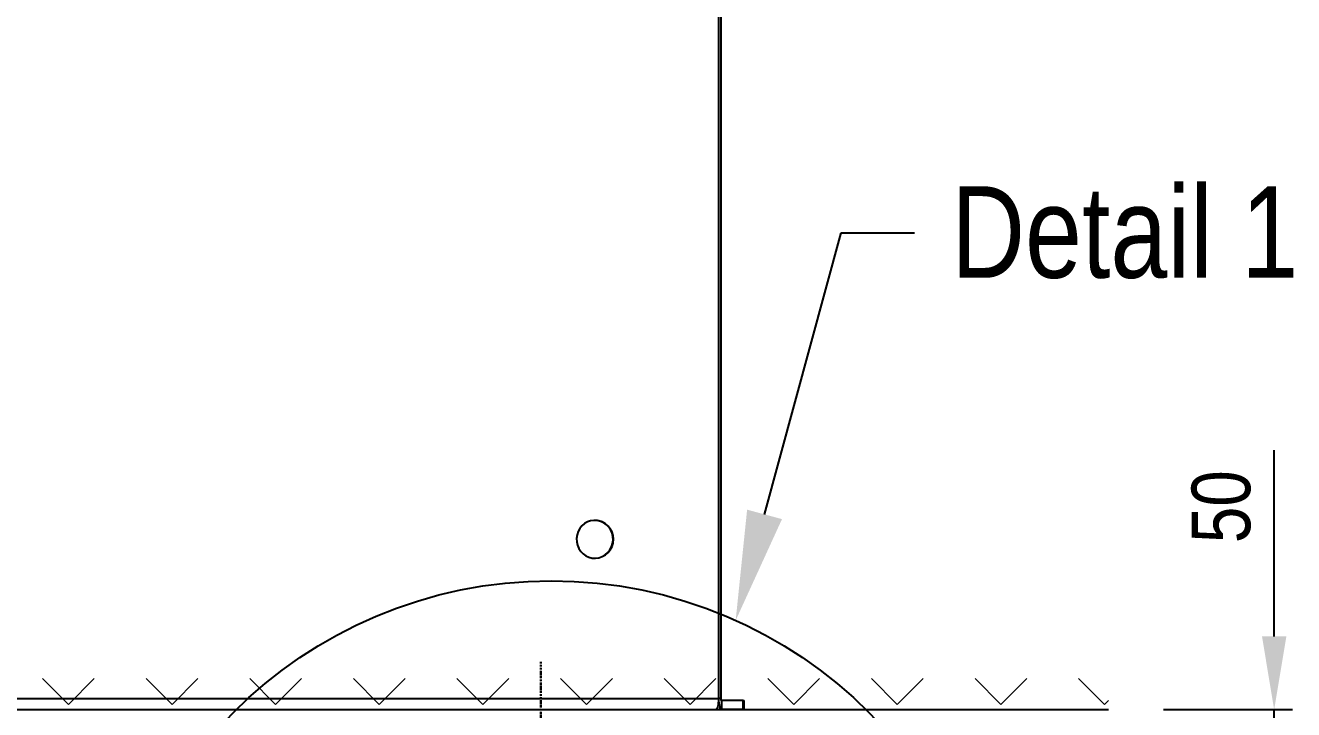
# Model space of a CAD drawing. Header units: millimetres. Extents: x 11758 to 17968, y 3782 to 8272.
# Drawn here: x 13849 to 14542, y 6708 to 7082 of the extents above; entities that cross this region are included whole.
import ezdxf
from ezdxf import colors
from ezdxf.entities.mleader import LeaderData, LeaderLine
from ezdxf.math import Vec2, Vec3

# ---------------------------------------------------------------- set-up
doc = ezdxf.new("R2010")
doc.units = ezdxf.units.MM
doc.header["$LTSCALE"] = 0.1
doc.linetypes.add('DashDot', pattern=[15, 9, -3, 0, -3])
doc.layers.add('SRAFY', color=251, linetype='Continuous', lineweight=13)
doc.styles.add('SEACAD_Arial', font='arial.ttf', dxfattribs={"width": 0.8})
doc.dimstyles.new('ISO-25', dxfattribs={"dimtxt": 1.6, "dimasz": 2, "dimexe": 0.5, "dimexo": 1.5, "dimtad": 1, "dimdec": 0, "dimtxsty": 'SEACAD_Arial', "dimcen": 2, "dimadec": 0, "dimazin": 0, "dimtfac": 1, "dimtdec": 0, "dimtmove": 0, "dimatfit": 3, "dimfxl": 1, "dimarcsym": 0})

# ---------------------------------------------------------------- blocks, each defined once
blk = doc.blocks.new('*D10')
at = {"color": 0, "lineweight": -2, "transparency": 16777216}
for p, q in [((14530.96, 6748.25), (14530.96, 6849.83)), ((14470.46, 6708.25), (14540.96, 6708.25)), ((14530.96, 6658.18), (14530.96, 6708.25)), ((14434.82, 6658.18), (14540.96, 6658.18)), ((14530.96, 6618.18), (14530.96, 6578.18))]:
    blk.add_line(p, q, dxfattribs=at)
at = {"color": 0, "transparency": 16777216}
for points in [[(14524.3, 6748.25), (14537.63, 6748.25), (14530.96, 6708.25)], [(14524.3, 6618.18), (14537.63, 6618.18), (14530.96, 6658.18)]]:
    blk.add_solid(points, dxfattribs=at)
at = {"layer": 'Defpoints', "color": 0, "transparency": 16777216}
for p in [(14440.46, 6708.25), (14530.96, 6708.25), (14404.82, 6658.18)]:
    blk.add_point(p, dxfattribs=at)
at = {"color": 0, "transparency": 16777216, "insert": (14502.12, 6819.04), "char_height": 32, "attachment_point": 5, "rotation": 90, "style": 'SEACAD_Arial'}
blk.add_mtext('50', dxfattribs=at)

msp = doc.modelspace()

# ---------------------------------------------------------------- hatches: boundary and pattern name
at = {"layer": 'SRAFY'}
h = msp.add_hatch(dxfattribs=at)
h.set_pattern_fill('TERACO', color=256, scale=20)
h.set_pattern_definition([(45, (6914.72, 1393.59), (-28.28427, 28.28427), [20, -20]), (135, (6971.29, 1393.59), (-28.28427, -28.28427), [20, -20])])
h.paths.add_polyline_path([(13464.37, 6708.25), (13464.37, 6731.28), (14440.46, 6731.28), (14440.46, 6708.26)])

# ---------------------------------------------------------------- linework, layer by layer
for p, q in [((14227.61, 7704.25), (14227.61, 6714.25)), ((14228.9, 7704.25), (14228.9, 6714.25)), ((14160.19, 6811.57), (14160.06, 6811.57)), ((14160.06, 6790.92), (14160.19, 6790.92)), ((12232.97, 6714.25), (14227.61, 6714.25)), ((14228.9, 6714.25), (14227.61, 6714.25)), ((14229.16, 6713.25), (14229.16, 6708.25)), ((14241.07, 6713.25), (14229.16, 6713.25)), ((14241.07, 6708.25), (14241.07, 6713.25)), ((14241.07, 6713.25), (14241.31, 6713.25)), ((14241.31, 6708.25), (14241.31, 6713.25)), ((14241.31, 6713.25), (14241.56, 6713.25)), ((14241.56, 6708.25), (14241.56, 6713.25)), ((12234.52, 6708.25), (14229.16, 6708.25)), ((13464.3, 6708.25), (14440.46, 6708.25)), ((14241.07, 6708.25), (14229.16, 6708.25)), ((14241.31, 6708.25), (14241.07, 6708.25)), ((14241.56, 6708.25), (14241.31, 6708.25))]:
    msp.add_line(p, q)
at = {"linetype": 'DashDot', "lineweight": 30}
msp.add_line((14130.67, 6734.28), (14130.67, 6523.61), dxfattribs=at)
at = {"flags": 128}
for points in [[(14153.01, 6808.55), (14151.83, 6807.08), (14150.94, 6805.42), (14150.35, 6803.61), (14150.1, 6801.73), (14150.18, 6799.82), (14150.6, 6797.97), (14151.35, 6796.23), (14152.39, 6794.65), (14153.69, 6793.31), (14155.21, 6792.23), (14156.89, 6791.46), (14158.68, 6791.02), (14160.52, 6790.94), (14162.34, 6791.2), (14164.09, 6791.8), (14165.7, 6792.73), (14167.11, 6793.95), (14168.29, 6795.41), (14169.18, 6797.08), (14169.77, 6798.89), (14170.02, 6800.77), (14169.94, 6802.68), (14169.52, 6804.53), (14168.77, 6806.27), (14167.73, 6807.85), (14166.43, 6809.19), (14164.91, 6810.27), (14163.23, 6811.04), (14161.44, 6811.48), (14159.6, 6811.56), (14157.78, 6811.3), (14156.03, 6810.69), (14154.42, 6809.77), (14153.01, 6808.55)], [(14227.61, 6714.25), (14227.58, 6713.08), (14227.49, 6711.95), (14227.35, 6710.92), (14227.15, 6710.01), (14226.92, 6709.26), (14226.65, 6708.71), (14226.36, 6708.36), (14226.05, 6708.25)], [(14227.61, 6714.25), (14227.64, 6713.08), (14227.73, 6711.95), (14227.87, 6710.92), (14228.06, 6710.01), (14228.3, 6709.26), (14228.57, 6708.71), (14228.86, 6708.36), (14229.16, 6708.25)]]:
    msp.add_lwpolyline(points, dxfattribs=at)
msp.add_circle((14136.24, 6533.19), 245.38)
for centre, radius, start, end in [((14159.92, 6801.25), 10.33, 271.45856, 88.54144), ((14230.06, 6714.02), 1.18, 168.63095, 220.39069)]:
    msp.add_arc(centre, radius, start, end)

# ---------------------------------------------------------------- dimensions: what is measured, and where the dimension line sits
dim = msp.add_linear_dim(base=(14530.96, 6708.25), p1=(14404.82, 6658.18), p2=(14440.46, 6708.25), angle=90, dimstyle='ISO-25')
dim.commit()
dim.dimension.update_dxf_attribs({"geometry": '*D10', "text_midpoint": (14530.96, 6819.04), "dimtype": 160})

# ---------------------------------------------------------------- leaders
ml = msp.add_multileader_mtext('Standard')
ml.set_content('Detail 1', color=256, style='SEACAD_Arial')
ml.set_leader_properties(lineweight=-3)
ml.build(insert=Vec2(0, 0))
ml.multileader.update_dxf_attribs({"text_right_attachment_type": 6, "dogleg_length": 2, "arrow_head_size": 60, "scale": 20})
ctx = ml.context
ctx.base_point, ctx.scale, ctx.char_height, ctx.arrow_head_size, ctx.landing_gap_size, ctx.plane_origin = Vec3(14334.61, 6968.58), 20, 50, 60, 20, Vec3(16160.87, 6734.91)
ctx.right_attachment = 6
notes = []
notes.append((ctx, [(0, (1, 1, 0), (14294.61, 6968.58), (1, 0), 40, [(0, [(14236.97, 6756.94)], 0, [])])]))
ctx.mtext.insert, ctx.mtext.flow_direction = Vec3(14354.61, 6993.99), 5
for ctx, leaders in notes:
    for number, flags, end, landing, length, lines in leaders:
        leader = LeaderData()
        leader.index, (leader.has_last_leader_line, leader.has_dogleg_vector, leader.attachment_direction) = number, flags
        leader.last_leader_point, leader.dogleg_vector, leader.dogleg_length = Vec3(end), Vec3(landing), length
        for number, points, colour, breaks in lines:
            line = LeaderLine()
            line.index, line.vertices, line.color, line.breaks = number, Vec3.list(points), colors.encode_raw_color(colour), breaks
            leader.lines.append(line)
        ctx.leaders.append(leader)

doc.saveas('drawing.dxf')
